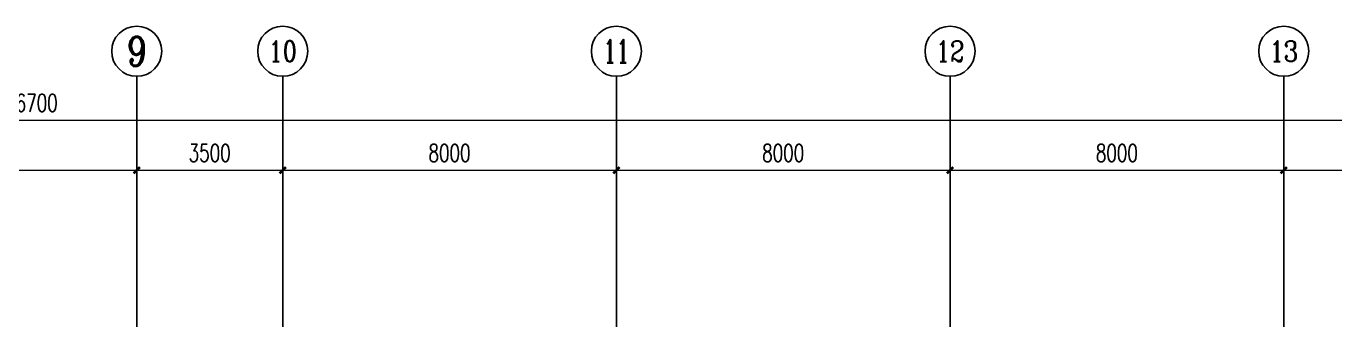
# Model space of a CAD drawing. Extents: x 0 to 302064749, y -59725395 to 1524223.
# Drawn here: x 1557407 to 1588782, y -366720 to -359520 of the extents above; entities that cross this region are included whole.
import ezdxf
from ezdxf.enums import TextEntityAlignment as Align

# ---------------------------------------------------------------- set-up
doc = ezdxf.new("R2010")
doc.units = 0
doc.header["$LTSCALE"] = 1000
doc.linetypes.add('DOTE', pattern=[2.42, 2, -0.2, 0.02, -0.2])
doc.layers.add('AXIS', color=3, linetype='Continuous')
doc.layers.add('AXIS_TEXT', color=7, linetype='Continuous')
doc.layers.add('DOTE', color=1, linetype='DOTE', lineweight=9, plot=False)
doc.layers.get('DOTE').off()
doc.styles.add('_TCH_AXIS', font='COMPLEX', dxfattribs={"bigfont": 'GBCBIG'})
doc.styles.add('A_DIM_T3', font='simplex.shx', dxfattribs={"width": 0.7, "bigfont": 'gbcbig.shx'})
doc.styles.add('COMPLEX', font='COMPLEX')
doc.dimstyles.new('_TCH_ARCH&&150', dxfattribs={"dimtxt": 420, "dimasz": 150, "dimexe": 375, "dimexo": 450, "dimgap": 202.5, "dimtad": 1, "dimdec": 0, "dimzin": 0, "dimdsep": 46, "dimtxsty": 'A_DIM_T3', "dimblk": 'ARCHTICK', "dimcen": 0.09, "dimclrt": 7, "dimazin": 2, "dimtfac": 1, "dimtdec": 0, "dimtix": 1, "dimtmove": 2, "dimatfit": 3, "dimfxl": 150, "dimtolj": 1, "dimtzin": 0, "dimarcsym": 0})

# ---------------------------------------------------------------- blocks, each defined once
blk = doc.blocks.new('_ArchTick')
at = {"color": 0, "linetype": 'ByBlock', "const_width": 0.4}
blk.add_lwpolyline([(-0.5, -0.5), (0.5, 0.5)], dxfattribs=at)
blk = doc.blocks.new('*D122')
at = {"layer": 'AXIS', "color": 0, "lineweight": -2, "transparency": 16777216}
for p, q in [((0, 80050), (0, 84925)), ((106700, 80050), (106700, 84925)), ((0, 84550), (106700, 84550))]:
    blk.add_line(p, q, dxfattribs=at)
at = {"layer": 'Defpoints', "color": 0, "transparency": 16777216}
for p in [(106700, 84550), (0, 79600), (106700, 79600)]:
    blk.add_point(p, dxfattribs=at)
at = {"layer": 'AXIS', "color": 0, "lineweight": -2, "transparency": 16777216, "xscale": 150, "yscale": 150, "zscale": 150, "rotation": 180}
blk.add_blockref('_ArchTick', (0, 84550), dxfattribs=at)
at = {"layer": 'AXIS', "color": 0, "lineweight": -2, "transparency": 16777216, "xscale": 150, "yscale": 150, "zscale": 150}
blk.add_blockref('_ArchTick', (106700, 84550), dxfattribs=at)
at = {"layer": 'AXIS', "color": 7, "transparency": 16777216, "insert": (53350, 84962.5), "char_height": 420, "attachment_point": 5, "style": 'A_DIM_T3'}
blk.add_mtext('\\A1;106700', dxfattribs=at)
blk = doc.blocks.new('*D130')
at = {"layer": 'AXIS', "color": 0, "lineweight": -2, "transparency": 16777216}
for p, q in [((48300, 80050), (48300, 83725)), ((56000, 80050), (56000, 83725)), ((48300, 83350), (56000, 83350))]:
    blk.add_line(p, q, dxfattribs=at)
at = {"layer": 'Defpoints', "color": 0, "transparency": 16777216}
for p in [(56000, 83350), (48300, 79600), (56000, 79600)]:
    blk.add_point(p, dxfattribs=at)
at = {"layer": 'AXIS', "color": 0, "lineweight": -2, "transparency": 16777216, "xscale": 150, "yscale": 150, "zscale": 150, "rotation": 180}
blk.add_blockref('_ArchTick', (48300, 83350), dxfattribs=at)
at = {"layer": 'AXIS', "color": 0, "lineweight": -2, "transparency": 16777216, "xscale": 150, "yscale": 150, "zscale": 150}
blk.add_blockref('_ArchTick', (56000, 83350), dxfattribs=at)
at = {"layer": 'AXIS', "color": 7, "transparency": 16777216, "insert": (52150, 83762.5), "char_height": 420, "attachment_point": 5, "style": 'A_DIM_T3'}
blk.add_mtext('\\A1;7700', dxfattribs=at)
blk = doc.blocks.new('*D131')
at = {"layer": 'AXIS', "color": 0, "lineweight": -2, "transparency": 16777216}
for p, q in [((56000, 80050), (56000, 83725)), ((59500, 80050), (59500, 83725)), ((56000, 83350), (59500, 83350))]:
    blk.add_line(p, q, dxfattribs=at)
at = {"layer": 'Defpoints', "color": 0, "transparency": 16777216}
for p in [(59500, 83350), (56000, 79600), (59500, 79600)]:
    blk.add_point(p, dxfattribs=at)
at = {"layer": 'AXIS', "color": 0, "lineweight": -2, "transparency": 16777216, "xscale": 150, "yscale": 150, "zscale": 150, "rotation": 180}
blk.add_blockref('_ArchTick', (56000, 83350), dxfattribs=at)
at = {"layer": 'AXIS', "color": 0, "lineweight": -2, "transparency": 16777216, "xscale": 150, "yscale": 150, "zscale": 150}
blk.add_blockref('_ArchTick', (59500, 83350), dxfattribs=at)
at = {"layer": 'AXIS', "color": 7, "transparency": 16777216, "insert": (57750, 83762.5), "char_height": 420, "attachment_point": 5, "style": 'A_DIM_T3'}
blk.add_mtext('\\A1;3500', dxfattribs=at)
blk = doc.blocks.new('*D132')
at = {"layer": 'AXIS', "color": 0, "lineweight": -2, "transparency": 16777216}
for p, q in [((59500, 80050), (59500, 83725)), ((67500, 80050), (67500, 83725)), ((59500, 83350), (67500, 83350))]:
    blk.add_line(p, q, dxfattribs=at)
at = {"layer": 'Defpoints', "color": 0, "transparency": 16777216}
for p in [(67500, 83350), (59500, 79600), (67500, 79600)]:
    blk.add_point(p, dxfattribs=at)
at = {"layer": 'AXIS', "color": 0, "lineweight": -2, "transparency": 16777216, "xscale": 150, "yscale": 150, "zscale": 150, "rotation": 180}
blk.add_blockref('_ArchTick', (59500, 83350), dxfattribs=at)
at = {"layer": 'AXIS', "color": 0, "lineweight": -2, "transparency": 16777216, "xscale": 150, "yscale": 150, "zscale": 150}
blk.add_blockref('_ArchTick', (67500, 83350), dxfattribs=at)
at = {"layer": 'AXIS', "color": 7, "transparency": 16777216, "insert": (63500, 83762.5), "char_height": 420, "attachment_point": 5, "style": 'A_DIM_T3'}
blk.add_mtext('\\A1;8000', dxfattribs=at)
blk = doc.blocks.new('*D133')
at = {"layer": 'AXIS', "color": 0, "lineweight": -2, "transparency": 16777216}
for p, q in [((67500, 80050), (67500, 83725)), ((75500, 80050), (75500, 83725)), ((67500, 83350), (75500, 83350))]:
    blk.add_line(p, q, dxfattribs=at)
at = {"layer": 'Defpoints', "color": 0, "transparency": 16777216}
for p in [(75500, 83350), (67500, 79600), (75500, 79600)]:
    blk.add_point(p, dxfattribs=at)
at = {"layer": 'AXIS', "color": 0, "lineweight": -2, "transparency": 16777216, "xscale": 150, "yscale": 150, "zscale": 150, "rotation": 180}
blk.add_blockref('_ArchTick', (67500, 83350), dxfattribs=at)
at = {"layer": 'AXIS', "color": 0, "lineweight": -2, "transparency": 16777216, "xscale": 150, "yscale": 150, "zscale": 150}
blk.add_blockref('_ArchTick', (75500, 83350), dxfattribs=at)
at = {"layer": 'AXIS', "color": 7, "transparency": 16777216, "insert": (71500, 83762.5), "char_height": 420, "attachment_point": 5, "style": 'A_DIM_T3'}
blk.add_mtext('\\A1;8000', dxfattribs=at)
blk = doc.blocks.new('*D134')
at = {"layer": 'AXIS', "color": 0, "lineweight": -2, "transparency": 16777216}
for p, q in [((75500, 80050), (75500, 83725)), ((83500, 80050), (83500, 83725)), ((75500, 83350), (83500, 83350))]:
    blk.add_line(p, q, dxfattribs=at)
at = {"layer": 'Defpoints', "color": 0, "transparency": 16777216}
for p in [(83500, 83350), (75500, 79600), (83500, 79600)]:
    blk.add_point(p, dxfattribs=at)
at = {"layer": 'AXIS', "color": 0, "lineweight": -2, "transparency": 16777216, "xscale": 150, "yscale": 150, "zscale": 150, "rotation": 180}
blk.add_blockref('_ArchTick', (75500, 83350), dxfattribs=at)
at = {"layer": 'AXIS', "color": 0, "lineweight": -2, "transparency": 16777216, "xscale": 150, "yscale": 150, "zscale": 150}
blk.add_blockref('_ArchTick', (83500, 83350), dxfattribs=at)
at = {"layer": 'AXIS', "color": 7, "transparency": 16777216, "insert": (79500, 83762.5), "char_height": 420, "attachment_point": 5, "style": 'A_DIM_T3'}
blk.add_mtext('\\A1;8000', dxfattribs=at)
blk = doc.blocks.new('*D135')
at = {"layer": 'AXIS', "color": 0, "lineweight": -2, "transparency": 16777216}
for p, q in [((83500, 80050), (83500, 83725)), ((91500, 80050), (91500, 83725)), ((83500, 83350), (91500, 83350))]:
    blk.add_line(p, q, dxfattribs=at)
at = {"layer": 'Defpoints', "color": 0, "transparency": 16777216}
for p in [(91500, 83350), (83500, 79600), (91500, 79600)]:
    blk.add_point(p, dxfattribs=at)
at = {"layer": 'AXIS', "color": 0, "lineweight": -2, "transparency": 16777216, "xscale": 150, "yscale": 150, "zscale": 150, "rotation": 180}
blk.add_blockref('_ArchTick', (83500, 83350), dxfattribs=at)
at = {"layer": 'AXIS', "color": 0, "lineweight": -2, "transparency": 16777216, "xscale": 150, "yscale": 150, "zscale": 150}
blk.add_blockref('_ArchTick', (91500, 83350), dxfattribs=at)
at = {"layer": 'AXIS', "color": 7, "transparency": 16777216, "insert": (87500, 83762.5), "char_height": 420, "attachment_point": 5, "style": 'A_DIM_T3'}
blk.add_mtext('\\A1;8000', dxfattribs=at)
blk = doc.blocks.new('*D177')
at = {"layer": 'AXIS', "color": 0, "lineweight": -2, "transparency": 16777216}
for p, q in [((0, 80050), (0, 84925)), ((106700, 80050), (106700, 84925)), ((0, 84550), (106700, 84550))]:
    blk.add_line(p, q, dxfattribs=at)
at = {"layer": 'Defpoints', "color": 0, "transparency": 16777216}
for p in [(106700, 84550), (0, 79600), (106700, 79600)]:
    blk.add_point(p, dxfattribs=at)
at = {"layer": 'AXIS', "color": 0, "lineweight": -2, "transparency": 16777216, "xscale": 150, "yscale": 150, "zscale": 150, "rotation": 180}
blk.add_blockref('_ArchTick', (0, 84550), dxfattribs=at)
at = {"layer": 'AXIS', "color": 0, "lineweight": -2, "transparency": 16777216, "xscale": 150, "yscale": 150, "zscale": 150}
blk.add_blockref('_ArchTick', (106700, 84550), dxfattribs=at)
at = {"layer": 'AXIS', "color": 7, "transparency": 16777216, "insert": (53350, 84962.5), "char_height": 420, "attachment_point": 5, "style": 'A_DIM_T3'}
blk.add_mtext('\\A1;106700', dxfattribs=at)
blk = doc.blocks.new('*D185')
at = {"layer": 'AXIS', "color": 0, "lineweight": -2, "transparency": 16777216}
for p, q in [((48300, 80050), (48300, 83725)), ((56000, 80050), (56000, 83725)), ((48300, 83350), (56000, 83350))]:
    blk.add_line(p, q, dxfattribs=at)
at = {"layer": 'Defpoints', "color": 0, "transparency": 16777216}
for p in [(56000, 83350), (48300, 79600), (56000, 79600)]:
    blk.add_point(p, dxfattribs=at)
at = {"layer": 'AXIS', "color": 0, "lineweight": -2, "transparency": 16777216, "xscale": 150, "yscale": 150, "zscale": 150, "rotation": 180}
blk.add_blockref('_ArchTick', (48300, 83350), dxfattribs=at)
at = {"layer": 'AXIS', "color": 0, "lineweight": -2, "transparency": 16777216, "xscale": 150, "yscale": 150, "zscale": 150}
blk.add_blockref('_ArchTick', (56000, 83350), dxfattribs=at)
at = {"layer": 'AXIS', "color": 7, "transparency": 16777216, "insert": (52150, 83762.5), "char_height": 420, "attachment_point": 5, "style": 'A_DIM_T3'}
blk.add_mtext('\\A1;7700', dxfattribs=at)
blk = doc.blocks.new('*D186')
at = {"layer": 'AXIS', "color": 0, "lineweight": -2, "transparency": 16777216}
for p, q in [((56000, 80050), (56000, 83725)), ((59500, 80050), (59500, 83725)), ((56000, 83350), (59500, 83350))]:
    blk.add_line(p, q, dxfattribs=at)
at = {"layer": 'Defpoints', "color": 0, "transparency": 16777216}
for p in [(59500, 83350), (56000, 79600), (59500, 79600)]:
    blk.add_point(p, dxfattribs=at)
at = {"layer": 'AXIS', "color": 0, "lineweight": -2, "transparency": 16777216, "xscale": 150, "yscale": 150, "zscale": 150, "rotation": 180}
blk.add_blockref('_ArchTick', (56000, 83350), dxfattribs=at)
at = {"layer": 'AXIS', "color": 0, "lineweight": -2, "transparency": 16777216, "xscale": 150, "yscale": 150, "zscale": 150}
blk.add_blockref('_ArchTick', (59500, 83350), dxfattribs=at)
at = {"layer": 'AXIS', "color": 7, "transparency": 16777216, "insert": (57750, 83762.5), "char_height": 420, "attachment_point": 5, "style": 'A_DIM_T3'}
blk.add_mtext('\\A1;3500', dxfattribs=at)
blk = doc.blocks.new('*D187')
at = {"layer": 'AXIS', "color": 0, "lineweight": -2, "transparency": 16777216}
for p, q in [((59500, 80050), (59500, 83725)), ((67500, 80050), (67500, 83725)), ((59500, 83350), (67500, 83350))]:
    blk.add_line(p, q, dxfattribs=at)
at = {"layer": 'Defpoints', "color": 0, "transparency": 16777216}
for p in [(67500, 83350), (59500, 79600), (67500, 79600)]:
    blk.add_point(p, dxfattribs=at)
at = {"layer": 'AXIS', "color": 0, "lineweight": -2, "transparency": 16777216, "xscale": 150, "yscale": 150, "zscale": 150, "rotation": 180}
blk.add_blockref('_ArchTick', (59500, 83350), dxfattribs=at)
at = {"layer": 'AXIS', "color": 0, "lineweight": -2, "transparency": 16777216, "xscale": 150, "yscale": 150, "zscale": 150}
blk.add_blockref('_ArchTick', (67500, 83350), dxfattribs=at)
at = {"layer": 'AXIS', "color": 7, "transparency": 16777216, "insert": (63500, 83762.5), "char_height": 420, "attachment_point": 5, "style": 'A_DIM_T3'}
blk.add_mtext('\\A1;8000', dxfattribs=at)
blk = doc.blocks.new('*D188')
at = {"layer": 'AXIS', "color": 0, "lineweight": -2, "transparency": 16777216}
for p, q in [((67500, 80050), (67500, 83725)), ((75500, 80050), (75500, 83725)), ((67500, 83350), (75500, 83350))]:
    blk.add_line(p, q, dxfattribs=at)
at = {"layer": 'Defpoints', "color": 0, "transparency": 16777216}
for p in [(75500, 83350), (67500, 79600), (75500, 79600)]:
    blk.add_point(p, dxfattribs=at)
at = {"layer": 'AXIS', "color": 0, "lineweight": -2, "transparency": 16777216, "xscale": 150, "yscale": 150, "zscale": 150, "rotation": 180}
blk.add_blockref('_ArchTick', (67500, 83350), dxfattribs=at)
at = {"layer": 'AXIS', "color": 0, "lineweight": -2, "transparency": 16777216, "xscale": 150, "yscale": 150, "zscale": 150}
blk.add_blockref('_ArchTick', (75500, 83350), dxfattribs=at)
at = {"layer": 'AXIS', "color": 7, "transparency": 16777216, "insert": (71500, 83762.5), "char_height": 420, "attachment_point": 5, "style": 'A_DIM_T3'}
blk.add_mtext('\\A1;8000', dxfattribs=at)
blk = doc.blocks.new('*D189')
at = {"layer": 'AXIS', "color": 0, "lineweight": -2, "transparency": 16777216}
for p, q in [((75500, 80050), (75500, 83725)), ((83500, 80050), (83500, 83725)), ((75500, 83350), (83500, 83350))]:
    blk.add_line(p, q, dxfattribs=at)
at = {"layer": 'Defpoints', "color": 0, "transparency": 16777216}
for p in [(83500, 83350), (75500, 79600), (83500, 79600)]:
    blk.add_point(p, dxfattribs=at)
at = {"layer": 'AXIS', "color": 0, "lineweight": -2, "transparency": 16777216, "xscale": 150, "yscale": 150, "zscale": 150, "rotation": 180}
blk.add_blockref('_ArchTick', (75500, 83350), dxfattribs=at)
at = {"layer": 'AXIS', "color": 0, "lineweight": -2, "transparency": 16777216, "xscale": 150, "yscale": 150, "zscale": 150}
blk.add_blockref('_ArchTick', (83500, 83350), dxfattribs=at)
at = {"layer": 'AXIS', "color": 7, "transparency": 16777216, "insert": (79500, 83762.5), "char_height": 420, "attachment_point": 5, "style": 'A_DIM_T3'}
blk.add_mtext('\\A1;8000', dxfattribs=at)
blk = doc.blocks.new('*D190')
at = {"layer": 'AXIS', "color": 0, "lineweight": -2, "transparency": 16777216}
for p, q in [((83500, 80050), (83500, 83725)), ((91500, 80050), (91500, 83725)), ((83500, 83350), (91500, 83350))]:
    blk.add_line(p, q, dxfattribs=at)
at = {"layer": 'Defpoints', "color": 0, "transparency": 16777216}
for p in [(91500, 83350), (83500, 79600), (91500, 79600)]:
    blk.add_point(p, dxfattribs=at)
at = {"layer": 'AXIS', "color": 0, "lineweight": -2, "transparency": 16777216, "xscale": 150, "yscale": 150, "zscale": 150, "rotation": 180}
blk.add_blockref('_ArchTick', (83500, 83350), dxfattribs=at)
at = {"layer": 'AXIS', "color": 0, "lineweight": -2, "transparency": 16777216, "xscale": 150, "yscale": 150, "zscale": 150}
blk.add_blockref('_ArchTick', (91500, 83350), dxfattribs=at)
at = {"layer": 'AXIS', "color": 7, "transparency": 16777216, "insert": (87500, 83762.5), "char_height": 420, "attachment_point": 5, "style": 'A_DIM_T3'}
blk.add_mtext('\\A1;8000', dxfattribs=at)
blk = doc.blocks.new('*D232')
at = {"layer": 'AXIS', "color": 0, "lineweight": -2, "transparency": 16777216}
for p, q in [((0, 80050), (0, 84925)), ((106700, 80050), (106700, 84925)), ((0, 84550), (106700, 84550))]:
    blk.add_line(p, q, dxfattribs=at)
at = {"layer": 'Defpoints', "color": 0, "transparency": 16777216}
for p in [(106700, 84550), (0, 79600), (106700, 79600)]:
    blk.add_point(p, dxfattribs=at)
at = {"layer": 'AXIS', "color": 0, "lineweight": -2, "transparency": 16777216, "xscale": 150, "yscale": 150, "zscale": 150, "rotation": 180}
blk.add_blockref('_ArchTick', (0, 84550), dxfattribs=at)
at = {"layer": 'AXIS', "color": 0, "lineweight": -2, "transparency": 16777216, "xscale": 150, "yscale": 150, "zscale": 150}
blk.add_blockref('_ArchTick', (106700, 84550), dxfattribs=at)
at = {"layer": 'AXIS', "color": 7, "transparency": 16777216, "insert": (53350, 84962.5), "char_height": 420, "attachment_point": 5, "style": 'A_DIM_T3'}
blk.add_mtext('\\A1;106700', dxfattribs=at)
blk = doc.blocks.new('*D240')
at = {"layer": 'AXIS', "color": 0, "lineweight": -2, "transparency": 16777216}
for p, q in [((48300, 80050), (48300, 83725)), ((56000, 80050), (56000, 83725)), ((48300, 83350), (56000, 83350))]:
    blk.add_line(p, q, dxfattribs=at)
at = {"layer": 'Defpoints', "color": 0, "transparency": 16777216}
for p in [(56000, 83350), (48300, 79600), (56000, 79600)]:
    blk.add_point(p, dxfattribs=at)
at = {"layer": 'AXIS', "color": 0, "lineweight": -2, "transparency": 16777216, "xscale": 150, "yscale": 150, "zscale": 150, "rotation": 180}
blk.add_blockref('_ArchTick', (48300, 83350), dxfattribs=at)
at = {"layer": 'AXIS', "color": 0, "lineweight": -2, "transparency": 16777216, "xscale": 150, "yscale": 150, "zscale": 150}
blk.add_blockref('_ArchTick', (56000, 83350), dxfattribs=at)
at = {"layer": 'AXIS', "color": 7, "transparency": 16777216, "insert": (52150, 83762.5), "char_height": 420, "attachment_point": 5, "style": 'A_DIM_T3'}
blk.add_mtext('\\A1;7700', dxfattribs=at)
blk = doc.blocks.new('*D241')
at = {"layer": 'AXIS', "color": 0, "lineweight": -2, "transparency": 16777216}
for p, q in [((56000, 80050), (56000, 83725)), ((59500, 80050), (59500, 83725)), ((56000, 83350), (59500, 83350))]:
    blk.add_line(p, q, dxfattribs=at)
at = {"layer": 'Defpoints', "color": 0, "transparency": 16777216}
for p in [(59500, 83350), (56000, 79600), (59500, 79600)]:
    blk.add_point(p, dxfattribs=at)
at = {"layer": 'AXIS', "color": 0, "lineweight": -2, "transparency": 16777216, "xscale": 150, "yscale": 150, "zscale": 150, "rotation": 180}
blk.add_blockref('_ArchTick', (56000, 83350), dxfattribs=at)
at = {"layer": 'AXIS', "color": 0, "lineweight": -2, "transparency": 16777216, "xscale": 150, "yscale": 150, "zscale": 150}
blk.add_blockref('_ArchTick', (59500, 83350), dxfattribs=at)
at = {"layer": 'AXIS', "color": 7, "transparency": 16777216, "insert": (57750, 83762.5), "char_height": 420, "attachment_point": 5, "style": 'A_DIM_T3'}
blk.add_mtext('\\A1;3500', dxfattribs=at)
blk = doc.blocks.new('*D242')
at = {"layer": 'AXIS', "color": 0, "lineweight": -2, "transparency": 16777216}
for p, q in [((59500, 80050), (59500, 83725)), ((67500, 80050), (67500, 83725)), ((59500, 83350), (67500, 83350))]:
    blk.add_line(p, q, dxfattribs=at)
at = {"layer": 'Defpoints', "color": 0, "transparency": 16777216}
for p in [(67500, 83350), (59500, 79600), (67500, 79600)]:
    blk.add_point(p, dxfattribs=at)
at = {"layer": 'AXIS', "color": 0, "lineweight": -2, "transparency": 16777216, "xscale": 150, "yscale": 150, "zscale": 150, "rotation": 180}
blk.add_blockref('_ArchTick', (59500, 83350), dxfattribs=at)
at = {"layer": 'AXIS', "color": 0, "lineweight": -2, "transparency": 16777216, "xscale": 150, "yscale": 150, "zscale": 150}
blk.add_blockref('_ArchTick', (67500, 83350), dxfattribs=at)
at = {"layer": 'AXIS', "color": 7, "transparency": 16777216, "insert": (63500, 83762.5), "char_height": 420, "attachment_point": 5, "style": 'A_DIM_T3'}
blk.add_mtext('\\A1;8000', dxfattribs=at)
blk = doc.blocks.new('*D243')
at = {"layer": 'AXIS', "color": 0, "lineweight": -2, "transparency": 16777216}
for p, q in [((67500, 80050), (67500, 83725)), ((75500, 80050), (75500, 83725)), ((67500, 83350), (75500, 83350))]:
    blk.add_line(p, q, dxfattribs=at)
at = {"layer": 'Defpoints', "color": 0, "transparency": 16777216}
for p in [(75500, 83350), (67500, 79600), (75500, 79600)]:
    blk.add_point(p, dxfattribs=at)
at = {"layer": 'AXIS', "color": 0, "lineweight": -2, "transparency": 16777216, "xscale": 150, "yscale": 150, "zscale": 150, "rotation": 180}
blk.add_blockref('_ArchTick', (67500, 83350), dxfattribs=at)
at = {"layer": 'AXIS', "color": 0, "lineweight": -2, "transparency": 16777216, "xscale": 150, "yscale": 150, "zscale": 150}
blk.add_blockref('_ArchTick', (75500, 83350), dxfattribs=at)
at = {"layer": 'AXIS', "color": 7, "transparency": 16777216, "insert": (71500, 83762.5), "char_height": 420, "attachment_point": 5, "style": 'A_DIM_T3'}
blk.add_mtext('\\A1;8000', dxfattribs=at)
blk = doc.blocks.new('*D244')
at = {"layer": 'AXIS', "color": 0, "lineweight": -2, "transparency": 16777216}
for p, q in [((75500, 80050), (75500, 83725)), ((83500, 80050), (83500, 83725)), ((75500, 83350), (83500, 83350))]:
    blk.add_line(p, q, dxfattribs=at)
at = {"layer": 'Defpoints', "color": 0, "transparency": 16777216}
for p in [(83500, 83350), (75500, 79600), (83500, 79600)]:
    blk.add_point(p, dxfattribs=at)
at = {"layer": 'AXIS', "color": 0, "lineweight": -2, "transparency": 16777216, "xscale": 150, "yscale": 150, "zscale": 150, "rotation": 180}
blk.add_blockref('_ArchTick', (75500, 83350), dxfattribs=at)
at = {"layer": 'AXIS', "color": 0, "lineweight": -2, "transparency": 16777216, "xscale": 150, "yscale": 150, "zscale": 150}
blk.add_blockref('_ArchTick', (83500, 83350), dxfattribs=at)
at = {"layer": 'AXIS', "color": 7, "transparency": 16777216, "insert": (79500, 83762.5), "char_height": 420, "attachment_point": 5, "style": 'A_DIM_T3'}
blk.add_mtext('\\A1;8000', dxfattribs=at)
blk = doc.blocks.new('*D245')
at = {"layer": 'AXIS', "color": 0, "lineweight": -2, "transparency": 16777216}
for p, q in [((83500, 80050), (83500, 83725)), ((91500, 80050), (91500, 83725)), ((83500, 83350), (91500, 83350))]:
    blk.add_line(p, q, dxfattribs=at)
at = {"layer": 'Defpoints', "color": 0, "transparency": 16777216}
for p in [(91500, 83350), (83500, 79600), (91500, 79600)]:
    blk.add_point(p, dxfattribs=at)
at = {"layer": 'AXIS', "color": 0, "lineweight": -2, "transparency": 16777216, "xscale": 150, "yscale": 150, "zscale": 150, "rotation": 180}
blk.add_blockref('_ArchTick', (83500, 83350), dxfattribs=at)
at = {"layer": 'AXIS', "color": 0, "lineweight": -2, "transparency": 16777216, "xscale": 150, "yscale": 150, "zscale": 150}
blk.add_blockref('_ArchTick', (91500, 83350), dxfattribs=at)
at = {"layer": 'AXIS', "color": 7, "transparency": 16777216, "insert": (87500, 83762.5), "char_height": 420, "attachment_point": 5, "style": 'A_DIM_T3'}
blk.add_mtext('\\A1;8000', dxfattribs=at)
blk = doc.blocks.new('*D287')
at = {"layer": 'AXIS', "color": 0, "lineweight": -2, "transparency": 16777216}
for p, q in [((0, 80050), (0, 84925)), ((106700, 80050), (106700, 84925)), ((0, 84550), (106700, 84550))]:
    blk.add_line(p, q, dxfattribs=at)
at = {"layer": 'Defpoints', "color": 0, "transparency": 16777216}
for p in [(106700, 84550), (0, 79600), (106700, 79600)]:
    blk.add_point(p, dxfattribs=at)
at = {"layer": 'AXIS', "color": 0, "lineweight": -2, "transparency": 16777216, "xscale": 150, "yscale": 150, "zscale": 150, "rotation": 180}
blk.add_blockref('_ArchTick', (0, 84550), dxfattribs=at)
at = {"layer": 'AXIS', "color": 0, "lineweight": -2, "transparency": 16777216, "xscale": 150, "yscale": 150, "zscale": 150}
blk.add_blockref('_ArchTick', (106700, 84550), dxfattribs=at)
at = {"layer": 'AXIS', "color": 7, "transparency": 16777216, "insert": (53350, 84962.5), "char_height": 420, "attachment_point": 5, "style": 'A_DIM_T3'}
blk.add_mtext('\\A1;106700', dxfattribs=at)
blk = doc.blocks.new('*D295')
at = {"layer": 'AXIS', "color": 0, "lineweight": -2, "transparency": 16777216}
for p, q in [((48300, 80050), (48300, 83725)), ((56000, 80050), (56000, 83725)), ((48300, 83350), (56000, 83350))]:
    blk.add_line(p, q, dxfattribs=at)
at = {"layer": 'Defpoints', "color": 0, "transparency": 16777216}
for p in [(56000, 83350), (48300, 79600), (56000, 79600)]:
    blk.add_point(p, dxfattribs=at)
at = {"layer": 'AXIS', "color": 0, "lineweight": -2, "transparency": 16777216, "xscale": 150, "yscale": 150, "zscale": 150, "rotation": 180}
blk.add_blockref('_ArchTick', (48300, 83350), dxfattribs=at)
at = {"layer": 'AXIS', "color": 0, "lineweight": -2, "transparency": 16777216, "xscale": 150, "yscale": 150, "zscale": 150}
blk.add_blockref('_ArchTick', (56000, 83350), dxfattribs=at)
at = {"layer": 'AXIS', "color": 7, "transparency": 16777216, "insert": (52150, 83762.5), "char_height": 420, "attachment_point": 5, "style": 'A_DIM_T3'}
blk.add_mtext('\\A1;7700', dxfattribs=at)
blk = doc.blocks.new('*D296')
at = {"layer": 'AXIS', "color": 0, "lineweight": -2, "transparency": 16777216}
for p, q in [((56000, 80050), (56000, 83725)), ((59500, 80050), (59500, 83725)), ((56000, 83350), (59500, 83350))]:
    blk.add_line(p, q, dxfattribs=at)
at = {"layer": 'Defpoints', "color": 0, "transparency": 16777216}
for p in [(59500, 83350), (56000, 79600), (59500, 79600)]:
    blk.add_point(p, dxfattribs=at)
at = {"layer": 'AXIS', "color": 0, "lineweight": -2, "transparency": 16777216, "xscale": 150, "yscale": 150, "zscale": 150, "rotation": 180}
blk.add_blockref('_ArchTick', (56000, 83350), dxfattribs=at)
at = {"layer": 'AXIS', "color": 0, "lineweight": -2, "transparency": 16777216, "xscale": 150, "yscale": 150, "zscale": 150}
blk.add_blockref('_ArchTick', (59500, 83350), dxfattribs=at)
at = {"layer": 'AXIS', "color": 7, "transparency": 16777216, "insert": (57750, 83762.5), "char_height": 420, "attachment_point": 5, "style": 'A_DIM_T3'}
blk.add_mtext('\\A1;3500', dxfattribs=at)
blk = doc.blocks.new('*D297')
at = {"layer": 'AXIS', "color": 0, "lineweight": -2, "transparency": 16777216}
for p, q in [((59500, 80050), (59500, 83725)), ((67500, 80050), (67500, 83725)), ((59500, 83350), (67500, 83350))]:
    blk.add_line(p, q, dxfattribs=at)
at = {"layer": 'Defpoints', "color": 0, "transparency": 16777216}
for p in [(67500, 83350), (59500, 79600), (67500, 79600)]:
    blk.add_point(p, dxfattribs=at)
at = {"layer": 'AXIS', "color": 0, "lineweight": -2, "transparency": 16777216, "xscale": 150, "yscale": 150, "zscale": 150, "rotation": 180}
blk.add_blockref('_ArchTick', (59500, 83350), dxfattribs=at)
at = {"layer": 'AXIS', "color": 0, "lineweight": -2, "transparency": 16777216, "xscale": 150, "yscale": 150, "zscale": 150}
blk.add_blockref('_ArchTick', (67500, 83350), dxfattribs=at)
at = {"layer": 'AXIS', "color": 7, "transparency": 16777216, "insert": (63500, 83762.5), "char_height": 420, "attachment_point": 5, "style": 'A_DIM_T3'}
blk.add_mtext('\\A1;8000', dxfattribs=at)
blk = doc.blocks.new('*D298')
at = {"layer": 'AXIS', "color": 0, "lineweight": -2, "transparency": 16777216}
for p, q in [((67500, 80050), (67500, 83725)), ((75500, 80050), (75500, 83725)), ((67500, 83350), (75500, 83350))]:
    blk.add_line(p, q, dxfattribs=at)
at = {"layer": 'Defpoints', "color": 0, "transparency": 16777216}
for p in [(75500, 83350), (67500, 79600), (75500, 79600)]:
    blk.add_point(p, dxfattribs=at)
at = {"layer": 'AXIS', "color": 0, "lineweight": -2, "transparency": 16777216, "xscale": 150, "yscale": 150, "zscale": 150, "rotation": 180}
blk.add_blockref('_ArchTick', (67500, 83350), dxfattribs=at)
at = {"layer": 'AXIS', "color": 0, "lineweight": -2, "transparency": 16777216, "xscale": 150, "yscale": 150, "zscale": 150}
blk.add_blockref('_ArchTick', (75500, 83350), dxfattribs=at)
at = {"layer": 'AXIS', "color": 7, "transparency": 16777216, "insert": (71500, 83762.5), "char_height": 420, "attachment_point": 5, "style": 'A_DIM_T3'}
blk.add_mtext('\\A1;8000', dxfattribs=at)
blk = doc.blocks.new('*D299')
at = {"layer": 'AXIS', "color": 0, "lineweight": -2, "transparency": 16777216}
for p, q in [((75500, 80050), (75500, 83725)), ((83500, 80050), (83500, 83725)), ((75500, 83350), (83500, 83350))]:
    blk.add_line(p, q, dxfattribs=at)
at = {"layer": 'Defpoints', "color": 0, "transparency": 16777216}
for p in [(83500, 83350), (75500, 79600), (83500, 79600)]:
    blk.add_point(p, dxfattribs=at)
at = {"layer": 'AXIS', "color": 0, "lineweight": -2, "transparency": 16777216, "xscale": 150, "yscale": 150, "zscale": 150, "rotation": 180}
blk.add_blockref('_ArchTick', (75500, 83350), dxfattribs=at)
at = {"layer": 'AXIS', "color": 0, "lineweight": -2, "transparency": 16777216, "xscale": 150, "yscale": 150, "zscale": 150}
blk.add_blockref('_ArchTick', (83500, 83350), dxfattribs=at)
at = {"layer": 'AXIS', "color": 7, "transparency": 16777216, "insert": (79500, 83762.5), "char_height": 420, "attachment_point": 5, "style": 'A_DIM_T3'}
blk.add_mtext('\\A1;8000', dxfattribs=at)
blk = doc.blocks.new('*D300')
at = {"layer": 'AXIS', "color": 0, "lineweight": -2, "transparency": 16777216}
for p, q in [((83500, 80050), (83500, 83725)), ((91500, 80050), (91500, 83725)), ((83500, 83350), (91500, 83350))]:
    blk.add_line(p, q, dxfattribs=at)
at = {"layer": 'Defpoints', "color": 0, "transparency": 16777216}
for p in [(91500, 83350), (83500, 79600), (91500, 79600)]:
    blk.add_point(p, dxfattribs=at)
at = {"layer": 'AXIS', "color": 0, "lineweight": -2, "transparency": 16777216, "xscale": 150, "yscale": 150, "zscale": 150, "rotation": 180}
blk.add_blockref('_ArchTick', (83500, 83350), dxfattribs=at)
at = {"layer": 'AXIS', "color": 0, "lineweight": -2, "transparency": 16777216, "xscale": 150, "yscale": 150, "zscale": 150}
blk.add_blockref('_ArchTick', (91500, 83350), dxfattribs=at)
at = {"layer": 'AXIS', "color": 7, "transparency": 16777216, "insert": (87500, 83762.5), "char_height": 420, "attachment_point": 5, "style": 'A_DIM_T3'}
blk.add_mtext('\\A1;8000', dxfattribs=at)
blk = doc.blocks.new('*D342')
at = {"layer": 'AXIS', "color": 0, "lineweight": -2, "transparency": 16777216}
for p, q in [((0, 80050), (0, 84925)), ((106700, 80050), (106700, 84925)), ((0, 84550), (106700, 84550))]:
    blk.add_line(p, q, dxfattribs=at)
at = {"layer": 'Defpoints', "color": 0, "transparency": 16777216}
for p in [(106700, 84550), (0, 79600), (106700, 79600)]:
    blk.add_point(p, dxfattribs=at)
at = {"layer": 'AXIS', "color": 0, "lineweight": -2, "transparency": 16777216, "xscale": 150, "yscale": 150, "zscale": 150, "rotation": 180}
blk.add_blockref('_ArchTick', (0, 84550), dxfattribs=at)
at = {"layer": 'AXIS', "color": 0, "lineweight": -2, "transparency": 16777216, "xscale": 150, "yscale": 150, "zscale": 150}
blk.add_blockref('_ArchTick', (106700, 84550), dxfattribs=at)
at = {"layer": 'AXIS', "color": 7, "transparency": 16777216, "insert": (53350, 84962.5), "char_height": 420, "attachment_point": 5, "style": 'A_DIM_T3'}
blk.add_mtext('\\A1;106700', dxfattribs=at)
blk = doc.blocks.new('*D350')
at = {"layer": 'AXIS', "color": 0, "lineweight": -2, "transparency": 16777216}
for p, q in [((48300, 80050), (48300, 83725)), ((56000, 80050), (56000, 83725)), ((48300, 83350), (56000, 83350))]:
    blk.add_line(p, q, dxfattribs=at)
at = {"layer": 'Defpoints', "color": 0, "transparency": 16777216}
for p in [(56000, 83350), (48300, 79600), (56000, 79600)]:
    blk.add_point(p, dxfattribs=at)
at = {"layer": 'AXIS', "color": 0, "lineweight": -2, "transparency": 16777216, "xscale": 150, "yscale": 150, "zscale": 150, "rotation": 180}
blk.add_blockref('_ArchTick', (48300, 83350), dxfattribs=at)
at = {"layer": 'AXIS', "color": 0, "lineweight": -2, "transparency": 16777216, "xscale": 150, "yscale": 150, "zscale": 150}
blk.add_blockref('_ArchTick', (56000, 83350), dxfattribs=at)
at = {"layer": 'AXIS', "color": 7, "transparency": 16777216, "insert": (52150, 83762.5), "char_height": 420, "attachment_point": 5, "style": 'A_DIM_T3'}
blk.add_mtext('\\A1;7700', dxfattribs=at)
blk = doc.blocks.new('*D351')
at = {"layer": 'AXIS', "color": 0, "lineweight": -2, "transparency": 16777216}
for p, q in [((56000, 80050), (56000, 83725)), ((59500, 80050), (59500, 83725)), ((56000, 83350), (59500, 83350))]:
    blk.add_line(p, q, dxfattribs=at)
at = {"layer": 'Defpoints', "color": 0, "transparency": 16777216}
for p in [(59500, 83350), (56000, 79600), (59500, 79600)]:
    blk.add_point(p, dxfattribs=at)
at = {"layer": 'AXIS', "color": 0, "lineweight": -2, "transparency": 16777216, "xscale": 150, "yscale": 150, "zscale": 150, "rotation": 180}
blk.add_blockref('_ArchTick', (56000, 83350), dxfattribs=at)
at = {"layer": 'AXIS', "color": 0, "lineweight": -2, "transparency": 16777216, "xscale": 150, "yscale": 150, "zscale": 150}
blk.add_blockref('_ArchTick', (59500, 83350), dxfattribs=at)
at = {"layer": 'AXIS', "color": 7, "transparency": 16777216, "insert": (57750, 83762.5), "char_height": 420, "attachment_point": 5, "style": 'A_DIM_T3'}
blk.add_mtext('\\A1;3500', dxfattribs=at)
blk = doc.blocks.new('*D352')
at = {"layer": 'AXIS', "color": 0, "lineweight": -2, "transparency": 16777216}
for p, q in [((59500, 80050), (59500, 83725)), ((67500, 80050), (67500, 83725)), ((59500, 83350), (67500, 83350))]:
    blk.add_line(p, q, dxfattribs=at)
at = {"layer": 'Defpoints', "color": 0, "transparency": 16777216}
for p in [(67500, 83350), (59500, 79600), (67500, 79600)]:
    blk.add_point(p, dxfattribs=at)
at = {"layer": 'AXIS', "color": 0, "lineweight": -2, "transparency": 16777216, "xscale": 150, "yscale": 150, "zscale": 150, "rotation": 180}
blk.add_blockref('_ArchTick', (59500, 83350), dxfattribs=at)
at = {"layer": 'AXIS', "color": 0, "lineweight": -2, "transparency": 16777216, "xscale": 150, "yscale": 150, "zscale": 150}
blk.add_blockref('_ArchTick', (67500, 83350), dxfattribs=at)
at = {"layer": 'AXIS', "color": 7, "transparency": 16777216, "insert": (63500, 83762.5), "char_height": 420, "attachment_point": 5, "style": 'A_DIM_T3'}
blk.add_mtext('\\A1;8000', dxfattribs=at)
blk = doc.blocks.new('*D353')
at = {"layer": 'AXIS', "color": 0, "lineweight": -2, "transparency": 16777216}
for p, q in [((67500, 80050), (67500, 83725)), ((75500, 80050), (75500, 83725)), ((67500, 83350), (75500, 83350))]:
    blk.add_line(p, q, dxfattribs=at)
at = {"layer": 'Defpoints', "color": 0, "transparency": 16777216}
for p in [(75500, 83350), (67500, 79600), (75500, 79600)]:
    blk.add_point(p, dxfattribs=at)
at = {"layer": 'AXIS', "color": 0, "lineweight": -2, "transparency": 16777216, "xscale": 150, "yscale": 150, "zscale": 150, "rotation": 180}
blk.add_blockref('_ArchTick', (67500, 83350), dxfattribs=at)
at = {"layer": 'AXIS', "color": 0, "lineweight": -2, "transparency": 16777216, "xscale": 150, "yscale": 150, "zscale": 150}
blk.add_blockref('_ArchTick', (75500, 83350), dxfattribs=at)
at = {"layer": 'AXIS', "color": 7, "transparency": 16777216, "insert": (71500, 83762.5), "char_height": 420, "attachment_point": 5, "style": 'A_DIM_T3'}
blk.add_mtext('\\A1;8000', dxfattribs=at)
blk = doc.blocks.new('*D354')
at = {"layer": 'AXIS', "color": 0, "lineweight": -2, "transparency": 16777216}
for p, q in [((75500, 80050), (75500, 83725)), ((83500, 80050), (83500, 83725)), ((75500, 83350), (83500, 83350))]:
    blk.add_line(p, q, dxfattribs=at)
at = {"layer": 'Defpoints', "color": 0, "transparency": 16777216}
for p in [(83500, 83350), (75500, 79600), (83500, 79600)]:
    blk.add_point(p, dxfattribs=at)
at = {"layer": 'AXIS', "color": 0, "lineweight": -2, "transparency": 16777216, "xscale": 150, "yscale": 150, "zscale": 150, "rotation": 180}
blk.add_blockref('_ArchTick', (75500, 83350), dxfattribs=at)
at = {"layer": 'AXIS', "color": 0, "lineweight": -2, "transparency": 16777216, "xscale": 150, "yscale": 150, "zscale": 150}
blk.add_blockref('_ArchTick', (83500, 83350), dxfattribs=at)
at = {"layer": 'AXIS', "color": 7, "transparency": 16777216, "insert": (79500, 83762.5), "char_height": 420, "attachment_point": 5, "style": 'A_DIM_T3'}
blk.add_mtext('\\A1;8000', dxfattribs=at)
blk = doc.blocks.new('*D355')
at = {"layer": 'AXIS', "color": 0, "lineweight": -2, "transparency": 16777216}
for p, q in [((83500, 80050), (83500, 83725)), ((91500, 80050), (91500, 83725)), ((83500, 83350), (91500, 83350))]:
    blk.add_line(p, q, dxfattribs=at)
at = {"layer": 'Defpoints', "color": 0, "transparency": 16777216}
for p in [(91500, 83350), (83500, 79600), (91500, 79600)]:
    blk.add_point(p, dxfattribs=at)
at = {"layer": 'AXIS', "color": 0, "lineweight": -2, "transparency": 16777216, "xscale": 150, "yscale": 150, "zscale": 150, "rotation": 180}
blk.add_blockref('_ArchTick', (83500, 83350), dxfattribs=at)
at = {"layer": 'AXIS', "color": 0, "lineweight": -2, "transparency": 16777216, "xscale": 150, "yscale": 150, "zscale": 150}
blk.add_blockref('_ArchTick', (91500, 83350), dxfattribs=at)
at = {"layer": 'AXIS', "color": 7, "transparency": 16777216, "insert": (87500, 83762.5), "char_height": 420, "attachment_point": 5, "style": 'A_DIM_T3'}
blk.add_mtext('\\A1;8000', dxfattribs=at)
blk = doc.blocks.new('_AXISO')
blk.add_circle((0, 0), 0.5)
at = {"layer": 'AXIS_TEXT', "style": 'COMPLEX', "width": 1.041667}
blk.add_attdef('A', text='', height=0.56, dxfattribs=at).set_placement((-0.25, -0.28), (0.25, -0.28), align=Align.FIT)
blk = doc.blocks.new('*D398')
at = {"layer": 'AXIS', "color": 0, "lineweight": -2, "transparency": 16777216}
for p, q in [((0, 80050), (0, 84925)), ((106700, 80050), (106700, 84925)), ((0, 84550), (106700, 84550))]:
    blk.add_line(p, q, dxfattribs=at)
at = {"layer": 'Defpoints', "color": 0, "transparency": 16777216}
for p in [(106700, 84550), (0, 79600), (106700, 79600)]:
    blk.add_point(p, dxfattribs=at)
at = {"layer": 'AXIS', "color": 0, "lineweight": -2, "transparency": 16777216, "xscale": 150, "yscale": 150, "zscale": 150, "rotation": 180}
blk.add_blockref('_ArchTick', (0, 84550), dxfattribs=at)
at = {"layer": 'AXIS', "color": 0, "lineweight": -2, "transparency": 16777216, "xscale": 150, "yscale": 150, "zscale": 150}
blk.add_blockref('_ArchTick', (106700, 84550), dxfattribs=at)
at = {"layer": 'AXIS', "color": 7, "transparency": 16777216, "insert": (53350, 84962.5), "char_height": 420, "attachment_point": 5, "style": 'A_DIM_T3'}
blk.add_mtext('\\A1;106700', dxfattribs=at)
blk = doc.blocks.new('*D406')
at = {"layer": 'AXIS', "color": 0, "lineweight": -2, "transparency": 16777216}
for p, q in [((48300, 80050), (48300, 83725)), ((56000, 80050), (56000, 83725)), ((48300, 83350), (56000, 83350))]:
    blk.add_line(p, q, dxfattribs=at)
at = {"layer": 'Defpoints', "color": 0, "transparency": 16777216}
for p in [(56000, 83350), (48300, 79600), (56000, 79600)]:
    blk.add_point(p, dxfattribs=at)
at = {"layer": 'AXIS', "color": 0, "lineweight": -2, "transparency": 16777216, "xscale": 150, "yscale": 150, "zscale": 150, "rotation": 180}
blk.add_blockref('_ArchTick', (48300, 83350), dxfattribs=at)
at = {"layer": 'AXIS', "color": 0, "lineweight": -2, "transparency": 16777216, "xscale": 150, "yscale": 150, "zscale": 150}
blk.add_blockref('_ArchTick', (56000, 83350), dxfattribs=at)
at = {"layer": 'AXIS', "color": 7, "transparency": 16777216, "insert": (52150, 83762.5), "char_height": 420, "attachment_point": 5, "style": 'A_DIM_T3'}
blk.add_mtext('\\A1;7700', dxfattribs=at)
blk = doc.blocks.new('*D407')
at = {"layer": 'AXIS', "color": 0, "lineweight": -2, "transparency": 16777216}
for p, q in [((56000, 80050), (56000, 83725)), ((59500, 80050), (59500, 83725)), ((56000, 83350), (59500, 83350))]:
    blk.add_line(p, q, dxfattribs=at)
at = {"layer": 'Defpoints', "color": 0, "transparency": 16777216}
for p in [(59500, 83350), (56000, 79600), (59500, 79600)]:
    blk.add_point(p, dxfattribs=at)
at = {"layer": 'AXIS', "color": 0, "lineweight": -2, "transparency": 16777216, "xscale": 150, "yscale": 150, "zscale": 150, "rotation": 180}
blk.add_blockref('_ArchTick', (56000, 83350), dxfattribs=at)
at = {"layer": 'AXIS', "color": 0, "lineweight": -2, "transparency": 16777216, "xscale": 150, "yscale": 150, "zscale": 150}
blk.add_blockref('_ArchTick', (59500, 83350), dxfattribs=at)
at = {"layer": 'AXIS', "color": 7, "transparency": 16777216, "insert": (57750, 83762.5), "char_height": 420, "attachment_point": 5, "style": 'A_DIM_T3'}
blk.add_mtext('\\A1;3500', dxfattribs=at)
blk = doc.blocks.new('*D408')
at = {"layer": 'AXIS', "color": 0, "lineweight": -2, "transparency": 16777216}
for p, q in [((59500, 80050), (59500, 83725)), ((67500, 80050), (67500, 83725)), ((59500, 83350), (67500, 83350))]:
    blk.add_line(p, q, dxfattribs=at)
at = {"layer": 'Defpoints', "color": 0, "transparency": 16777216}
for p in [(67500, 83350), (59500, 79600), (67500, 79600)]:
    blk.add_point(p, dxfattribs=at)
at = {"layer": 'AXIS', "color": 0, "lineweight": -2, "transparency": 16777216, "xscale": 150, "yscale": 150, "zscale": 150, "rotation": 180}
blk.add_blockref('_ArchTick', (59500, 83350), dxfattribs=at)
at = {"layer": 'AXIS', "color": 0, "lineweight": -2, "transparency": 16777216, "xscale": 150, "yscale": 150, "zscale": 150}
blk.add_blockref('_ArchTick', (67500, 83350), dxfattribs=at)
at = {"layer": 'AXIS', "color": 7, "transparency": 16777216, "insert": (63500, 83762.5), "char_height": 420, "attachment_point": 5, "style": 'A_DIM_T3'}
blk.add_mtext('\\A1;8000', dxfattribs=at)
blk = doc.blocks.new('*D409')
at = {"layer": 'AXIS', "color": 0, "lineweight": -2, "transparency": 16777216}
for p, q in [((67500, 80050), (67500, 83725)), ((75500, 80050), (75500, 83725)), ((67500, 83350), (75500, 83350))]:
    blk.add_line(p, q, dxfattribs=at)
at = {"layer": 'Defpoints', "color": 0, "transparency": 16777216}
for p in [(75500, 83350), (67500, 79600), (75500, 79600)]:
    blk.add_point(p, dxfattribs=at)
at = {"layer": 'AXIS', "color": 0, "lineweight": -2, "transparency": 16777216, "xscale": 150, "yscale": 150, "zscale": 150, "rotation": 180}
blk.add_blockref('_ArchTick', (67500, 83350), dxfattribs=at)
at = {"layer": 'AXIS', "color": 0, "lineweight": -2, "transparency": 16777216, "xscale": 150, "yscale": 150, "zscale": 150}
blk.add_blockref('_ArchTick', (75500, 83350), dxfattribs=at)
at = {"layer": 'AXIS', "color": 7, "transparency": 16777216, "insert": (71500, 83762.5), "char_height": 420, "attachment_point": 5, "style": 'A_DIM_T3'}
blk.add_mtext('\\A1;8000', dxfattribs=at)
blk = doc.blocks.new('*D410')
at = {"layer": 'AXIS', "color": 0, "lineweight": -2, "transparency": 16777216}
for p, q in [((75500, 80050), (75500, 83725)), ((83500, 80050), (83500, 83725)), ((75500, 83350), (83500, 83350))]:
    blk.add_line(p, q, dxfattribs=at)
at = {"layer": 'Defpoints', "color": 0, "transparency": 16777216}
for p in [(83500, 83350), (75500, 79600), (83500, 79600)]:
    blk.add_point(p, dxfattribs=at)
at = {"layer": 'AXIS', "color": 0, "lineweight": -2, "transparency": 16777216, "xscale": 150, "yscale": 150, "zscale": 150, "rotation": 180}
blk.add_blockref('_ArchTick', (75500, 83350), dxfattribs=at)
at = {"layer": 'AXIS', "color": 0, "lineweight": -2, "transparency": 16777216, "xscale": 150, "yscale": 150, "zscale": 150}
blk.add_blockref('_ArchTick', (83500, 83350), dxfattribs=at)
at = {"layer": 'AXIS', "color": 7, "transparency": 16777216, "insert": (79500, 83762.5), "char_height": 420, "attachment_point": 5, "style": 'A_DIM_T3'}
blk.add_mtext('\\A1;8000', dxfattribs=at)
blk = doc.blocks.new('*D411')
at = {"layer": 'AXIS', "color": 0, "lineweight": -2, "transparency": 16777216}
for p, q in [((83500, 80050), (83500, 83725)), ((91500, 80050), (91500, 83725)), ((83500, 83350), (91500, 83350))]:
    blk.add_line(p, q, dxfattribs=at)
at = {"layer": 'Defpoints', "color": 0, "transparency": 16777216}
for p in [(91500, 83350), (83500, 79600), (91500, 79600)]:
    blk.add_point(p, dxfattribs=at)
at = {"layer": 'AXIS', "color": 0, "lineweight": -2, "transparency": 16777216, "xscale": 150, "yscale": 150, "zscale": 150, "rotation": 180}
blk.add_blockref('_ArchTick', (83500, 83350), dxfattribs=at)
at = {"layer": 'AXIS', "color": 0, "lineweight": -2, "transparency": 16777216, "xscale": 150, "yscale": 150, "zscale": 150}
blk.add_blockref('_ArchTick', (91500, 83350), dxfattribs=at)
at = {"layer": 'AXIS', "color": 7, "transparency": 16777216, "insert": (87500, 83762.5), "char_height": 420, "attachment_point": 5, "style": 'A_DIM_T3'}
blk.add_mtext('\\A1;8000', dxfattribs=at)
blk = doc.blocks.new('A$Cfdce661d')
at = {"layer": 'AXIS'}
for p, q in [((56000, 79600), (56000, 85600)), ((59500, 79600), (59500, 85600)), ((67500, 79600), (67500, 85600)), ((75500, 79600), (75500, 85600)), ((83500, 79600), (83500, 85600))]:
    blk.add_line(p, q, dxfattribs=at)
ref = blk.add_blockref('_AXISO', (56000, 86200), dxfattribs=dict(at, xscale=1200, yscale=1200, zscale=1200))
ref.add_attrib('A', '9', dxfattribs={"layer": 'AXIS_TEXT', "height": 698.9, "style": '_TCH_AXIS'}).set_placement((55767, 85850.5), (56233, 85850.5), align=Align.FIT)
ref = blk.add_blockref('_AXISO', (59500, 86200), dxfattribs=dict(at, xscale=1200, yscale=1200, zscale=1200))
ref.add_attrib('A', '10', dxfattribs={"layer": 'AXIS_TEXT', "height": 492.67, "style": '_TCH_AXIS'}).set_placement((59159.8, 85953.7), (59840.2, 85953.7), align=Align.FIT)
ref = blk.add_blockref('_AXISO', (67500, 86200), dxfattribs=dict(at, xscale=1200, yscale=1200, zscale=1200))
ref.add_attrib('A', '11', dxfattribs={"layer": 'AXIS_TEXT', "height": 553.14, "style": '_TCH_AXIS'}).set_placement((67183.9, 85923.4), (67816.1, 85923.4), align=Align.FIT)
ref = blk.add_blockref('_AXISO', (75500, 86200), dxfattribs=dict(at, xscale=1200, yscale=1200, zscale=1200))
ref.add_attrib('A', '12', dxfattribs={"layer": 'AXIS_TEXT', "height": 492.67, "style": '_TCH_AXIS'}).set_placement((75159.8, 85953.7), (75840.2, 85953.7), align=Align.FIT)
ref = blk.add_blockref('_AXISO', (83500, 86200), dxfattribs=dict(at, xscale=1200, yscale=1200, zscale=1200))
ref.add_attrib('A', '13', dxfattribs={"layer": 'AXIS_TEXT', "height": 492.67, "style": '_TCH_AXIS'}).set_placement((83159.8, 85953.7), (83840.2, 85953.7), align=Align.FIT)
for p1, p2, distance, picture, middle in [((0, 79600), (106700, 79600), 4950, '*D122', (53350, 84962.5)), ((0, 79600), (106700, 79600), 4950, '*D177', (53350, 84962.5)), ((0, 79600), (106700, 79600), 4950, '*D232', (53350, 84962.5)), ((0, 79600), (106700, 79600), 4950, '*D287', (53350, 84962.5)), ((0, 79600), (106700, 79600), 4950, '*D342', (53350, 84962.5)), ((0, 79600), (106700, 79600), 4950, '*D398', (53350, 84962.5)), ((48300, 79600), (56000, 79600), 3750, '*D130', (52150, 83762.5)), ((48300, 79600), (56000, 79600), 3750, '*D185', (52150, 83762.5)), ((48300, 79600), (56000, 79600), 3750, '*D240', (52150, 83762.5)), ((48300, 79600), (56000, 79600), 3750, '*D295', (52150, 83762.5)), ((48300, 79600), (56000, 79600), 3750, '*D350', (52150, 83762.5)), ((48300, 79600), (56000, 79600), 3750, '*D406', (52150, 83762.5)), ((56000, 79600), (59500, 79600), 3750, '*D131', (57750, 83762.5)), ((56000, 79600), (59500, 79600), 3750, '*D186', (57750, 83762.5)), ((56000, 79600), (59500, 79600), 3750, '*D241', (57750, 83762.5)), ((56000, 79600), (59500, 79600), 3750, '*D296', (57750, 83762.5)), ((56000, 79600), (59500, 79600), 3750, '*D351', (57750, 83762.5)), ((56000, 79600), (59500, 79600), 3750, '*D407', (57750, 83762.5)), ((59500, 79600), (67500, 79600), 3750, '*D132', (63500, 83762.5)), ((59500, 79600), (67500, 79600), 3750, '*D187', (63500, 83762.5)), ((59500, 79600), (67500, 79600), 3750, '*D242', (63500, 83762.5)), ((59500, 79600), (67500, 79600), 3750, '*D297', (63500, 83762.5)), ((59500, 79600), (67500, 79600), 3750, '*D352', (63500, 83762.5)), ((59500, 79600), (67500, 79600), 3750, '*D408', (63500, 83762.5)), ((67500, 79600), (75500, 79600), 3750, '*D133', (71500, 83762.5)), ((67500, 79600), (75500, 79600), 3750, '*D188', (71500, 83762.5)), ((67500, 79600), (75500, 79600), 3750, '*D243', (71500, 83762.5)), ((67500, 79600), (75500, 79600), 3750, '*D298', (71500, 83762.5)), ((67500, 79600), (75500, 79600), 3750, '*D353', (71500, 83762.5)), ((67500, 79600), (75500, 79600), 3750, '*D409', (71500, 83762.5)), ((75500, 79600), (83500, 79600), 3750, '*D134', (79500, 83762.5)), ((75500, 79600), (83500, 79600), 3750, '*D189', (79500, 83762.5)), ((75500, 79600), (83500, 79600), 3750, '*D244', (79500, 83762.5)), ((75500, 79600), (83500, 79600), 3750, '*D299', (79500, 83762.5)), ((75500, 79600), (83500, 79600), 3750, '*D354', (79500, 83762.5)), ((75500, 79600), (83500, 79600), 3750, '*D410', (79500, 83762.5)), ((83500, 79600), (91500, 79600), 3750, '*D135', (87500, 83762.5)), ((83500, 79600), (91500, 79600), 3750, '*D190', (87500, 83762.5)), ((83500, 79600), (91500, 79600), 3750, '*D245', (87500, 83762.5)), ((83500, 79600), (91500, 79600), 3750, '*D300', (87500, 83762.5)), ((83500, 79600), (91500, 79600), 3750, '*D355', (87500, 83762.5)), ((83500, 79600), (91500, 79600), 3750, '*D411', (87500, 83762.5))]:
    dim = blk.add_aligned_dim(p1=p1, p2=p2, distance=distance, dimstyle='_TCH_ARCH&&150', dxfattribs=at)
    dim.commit()
    dim.dimension.update_dxf_attribs({"geometry": picture, "text_midpoint": middle})

msp = doc.modelspace()

# ---------------------------------------------------------------- block references
at = {"layer": 'DOTE'}
msp.add_blockref('A$Cfdce661d', (1504057, -446320), dxfattribs=at)

doc.saveas('drawing.dxf')
